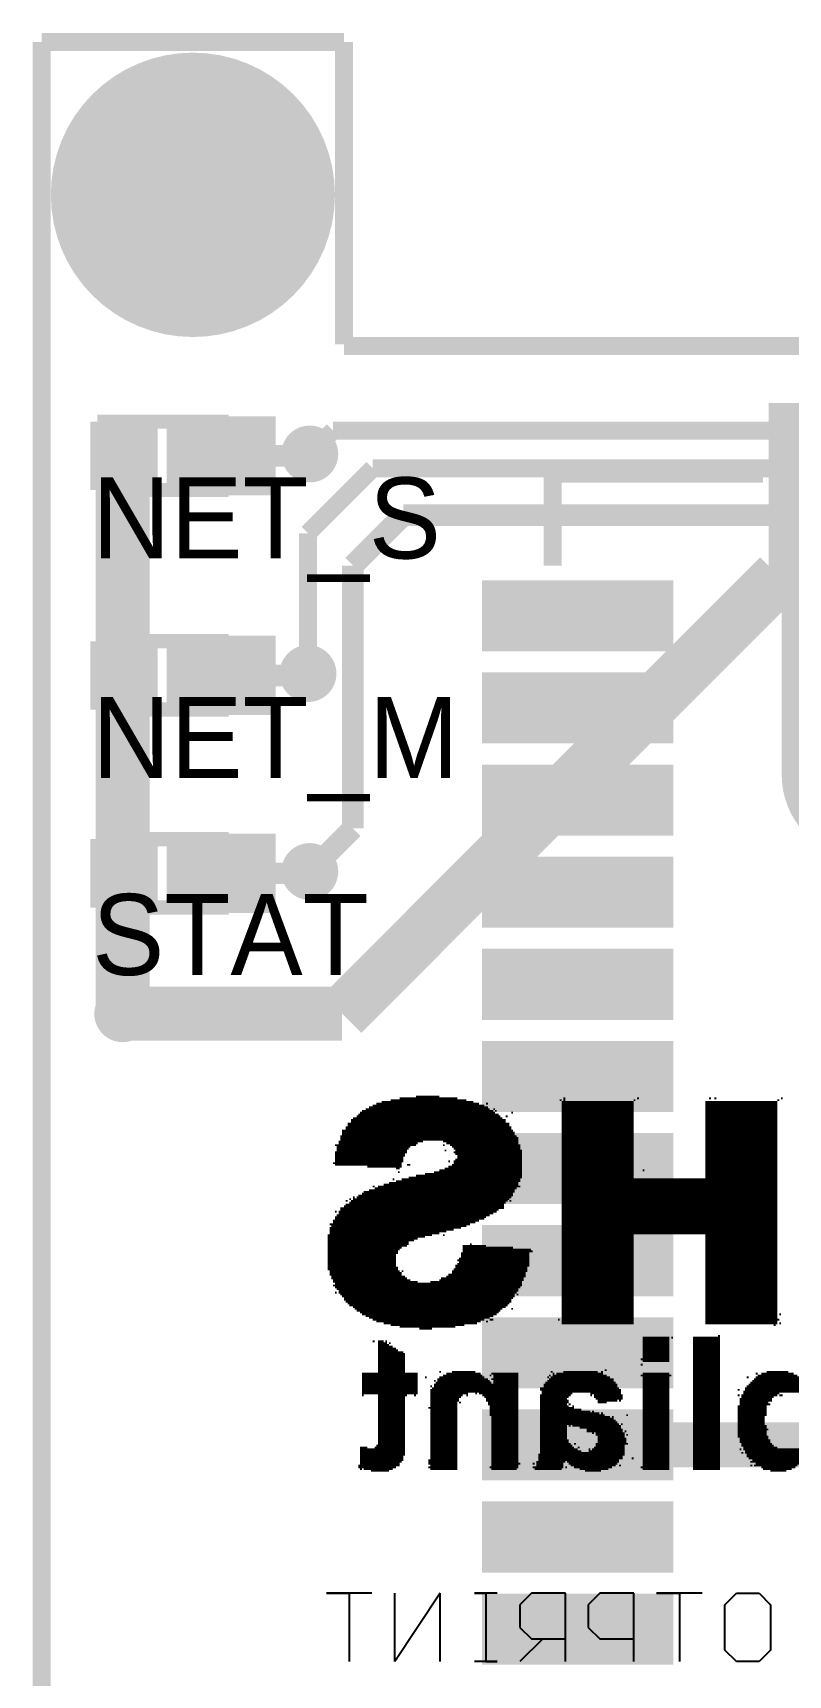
# Model space of a CAD drawing. Header units: millimetres. Extents: x 2.38 to 5.41, y 1.88 to 4.71.
# Drawn here: x 2.382 to 2.802, y 3.801 to 4.713 of the extents above; entities that cross this region are included whole.
import ezdxf

# ---------------------------------------------------------------- set-up
doc = ezdxf.new("R2010")
doc.units = ezdxf.units.MM
doc.header["$MEASUREMENT"] = 0
for name, color, linetype in [('BottomLayer', 5, 'Continuous'), ('BottomOverlay', 54, 'Continuous'), ('BottomSolder', 6, 'Continuous'), ('Mechanical2', 216, 'Continuous'), ('MultiLayer', 9, 'Continuous'), ('PadHoleLayer', 156, 'Continuous'), ('TopLayer', 1, 'Continuous'), ('TopOverlay', 2, 'Continuous'), ('TopPaste', 8, 'Continuous'), ('TopSolder', 216, 'Continuous'), ('ViaHoleLayer', 16, 'Continuous')]:
    doc.layers.add(name, color=color, linetype=linetype)

# ---------------------------------------------------------------- blocks, each defined once
blk = doc.blocks.new('LED_0402_12')
at = {"layer": 'TopLayer'}
for points in [[(-0.03091, -0.01417), (-0.0065, -0.01417), (-0.03091, 0.01417), (-0.0065, 0.01417)], [(0.0065, -0.01417), (0.03091, -0.01417), (0.0065, 0.01417), (0.03091, 0.01417)]]:
    blk.add_solid(points, dxfattribs=at)
at = {"layer": 'TopOverlay', "const_width": 0.00787}
for points in [[(-0.036, 0.019), (0.037, 0.019)], [(-0.036, -0.019), (-0.036, 0.019)], [(0.037, -0.019), (0.037, 0.019)], [(-0.036, -0.019), (0.037, -0.019)]]:
    blk.add_lwpolyline(points, dxfattribs=at)
at = {"layer": 'TopOverlay'}
blk.add_solid([(0.037, -0.022), (0.063, -0.022), (0.037, 0.022), (0.063, 0.022)], dxfattribs=at)
at = {"layer": 'TopPaste'}
for points in [[(-0.03091, -0.01417), (-0.0065, -0.01417), (-0.03091, 0.01417), (-0.0065, 0.01417)], [(0.0065, -0.01417), (0.03091, -0.01417), (0.0065, 0.01417), (0.03091, 0.01417)]]:
    blk.add_solid(points, dxfattribs=at)
at = {"layer": 'TopSolder'}
for points in [[(-0.03491, -0.01817), (-0.0025, -0.01817), (-0.03491, 0.01817), (-0.0025, 0.01817)], [(0.0025, -0.01817), (0.03491, -0.01817), (0.0025, 0.01817), (0.03491, 0.01817)]]:
    blk.add_solid(points, dxfattribs=at)
blk = doc.blocks.new('LED_0402_13')
at = {"layer": 'TopLayer'}
for points in [[(-0.03091, -0.01417), (-0.0065, -0.01417), (-0.03091, 0.01417), (-0.0065, 0.01417)], [(0.0065, -0.01417), (0.03091, -0.01417), (0.0065, 0.01417), (0.03091, 0.01417)]]:
    blk.add_solid(points, dxfattribs=at)
at = {"layer": 'TopOverlay', "const_width": 0.00787}
for points in [[(-0.036, 0.019), (0.037, 0.019)], [(-0.036, -0.019), (-0.036, 0.019)], [(0.037, -0.019), (0.037, 0.019)], [(-0.036, -0.019), (0.037, -0.019)]]:
    blk.add_lwpolyline(points, dxfattribs=at)
at = {"layer": 'TopOverlay'}
blk.add_solid([(0.037, -0.022), (0.063, -0.022), (0.037, 0.022), (0.063, 0.022)], dxfattribs=at)
at = {"layer": 'TopPaste'}
for points in [[(-0.03091, -0.01417), (-0.0065, -0.01417), (-0.03091, 0.01417), (-0.0065, 0.01417)], [(0.0065, -0.01417), (0.03091, -0.01417), (0.0065, 0.01417), (0.03091, 0.01417)]]:
    blk.add_solid(points, dxfattribs=at)
at = {"layer": 'TopSolder'}
for points in [[(-0.03491, -0.01817), (-0.0025, -0.01817), (-0.03491, 0.01817), (-0.0025, 0.01817)], [(0.0025, -0.01817), (0.03491, -0.01817), (0.0025, 0.01817), (0.03491, 0.01817)]]:
    blk.add_solid(points, dxfattribs=at)
blk = doc.blocks.new('UC200T_37')
at = {"layer": 'TopLayer'}
for points in [[(0.57087, 0.05118), (0.66929, 0.05118), (0.57087, 0.08268), (0.66929, 0.08268)], [(0.57087, 0), (0.66929, 0), (0.57087, 0.0315), (0.66929, 0.0315)], [(0.57087, -0.05118), (0.66929, -0.05118), (0.57087, -0.01969), (0.66929, -0.01969)], [(0.57087, -0.10236), (0.66929, -0.10236), (0.57087, -0.07087), (0.66929, -0.07087)], [(0.57087, -0.15354), (0.66929, -0.15354), (0.57087, -0.12205), (0.66929, -0.12205)], [(0.57087, -0.20472), (0.66929, -0.20472), (0.57087, -0.17323), (0.66929, -0.17323)], [(0.57087, -0.25591), (0.66929, -0.25591), (0.57087, -0.22441), (0.66929, -0.22441)], [(0.57087, -0.30709), (0.66929, -0.30709), (0.57087, -0.27559), (0.66929, -0.27559)], [(0.57087, -0.35827), (0.66929, -0.35827), (0.57087, -0.32677), (0.66929, -0.32677)], [(0.57087, -0.40945), (0.66929, -0.40945), (0.57087, -0.37795), (0.66929, -0.37795)], [(0.57087, -0.46063), (0.66929, -0.46063), (0.57087, -0.42913), (0.66929, -0.42913)], [(0.57087, -0.51181), (0.66929, -0.51181), (0.57087, -0.48031), (0.66929, -0.48031)], [(0.50984, -0.61024), (0.50984, -0.51181), (0.47835, -0.61024), (0.47835, -0.51181)]]:
    blk.add_solid(points, dxfattribs=at)
at = {"layer": 'TopOverlay', "const_width": 0.01}
for points in [[(0.634, -0.524), (0.634, -0.575)], [(0.634, -0.575), (0.517, -0.575)]]:
    blk.add_lwpolyline(points, dxfattribs=at)
at = {"layer": 'TopPaste'}
for points in [[(0.57087, 0.05118), (0.66929, 0.05118), (0.57087, 0.08268), (0.66929, 0.08268)], [(0.57087, 0), (0.66929, 0), (0.57087, 0.0315), (0.66929, 0.0315)], [(0.57087, -0.05118), (0.66929, -0.05118), (0.57087, -0.01969), (0.66929, -0.01969)], [(0.57087, -0.10236), (0.66929, -0.10236), (0.57087, -0.07087), (0.66929, -0.07087)], [(0.57087, -0.15354), (0.66929, -0.15354), (0.57087, -0.12205), (0.66929, -0.12205)], [(0.57087, -0.20472), (0.66929, -0.20472), (0.57087, -0.17323), (0.66929, -0.17323)], [(0.57087, -0.25591), (0.66929, -0.25591), (0.57087, -0.22441), (0.66929, -0.22441)], [(0.57087, -0.30709), (0.66929, -0.30709), (0.57087, -0.27559), (0.66929, -0.27559)], [(0.57087, -0.35827), (0.66929, -0.35827), (0.57087, -0.32677), (0.66929, -0.32677)], [(0.57087, -0.40945), (0.66929, -0.40945), (0.57087, -0.37795), (0.66929, -0.37795)], [(0.57087, -0.46063), (0.66929, -0.46063), (0.57087, -0.42913), (0.66929, -0.42913)], [(0.57087, -0.51181), (0.66929, -0.51181), (0.57087, -0.48031), (0.66929, -0.48031)], [(0.50984, -0.61024), (0.50984, -0.51181), (0.47835, -0.61024), (0.47835, -0.51181)]]:
    blk.add_solid(points, dxfattribs=at)
at = {"layer": 'TopSolder'}
for points in [[(0.56687, 0.04718), (0.67329, 0.04718), (0.56687, 0.08668), (0.67329, 0.08668)], [(0.56687, -0.004), (0.67329, -0.004), (0.56687, 0.0355), (0.67329, 0.0355)], [(0.56687, -0.05518), (0.67329, -0.05518), (0.56687, -0.01569), (0.67329, -0.01569)], [(0.56687, -0.10636), (0.67329, -0.10636), (0.56687, -0.06687), (0.67329, -0.06687)], [(0.56687, -0.15754), (0.67329, -0.15754), (0.56687, -0.11805), (0.67329, -0.11805)], [(0.56687, -0.20872), (0.67329, -0.20872), (0.56687, -0.16923), (0.67329, -0.16923)], [(0.56687, -0.25991), (0.67329, -0.25991), (0.56687, -0.22041), (0.67329, -0.22041)], [(0.56687, -0.31109), (0.67329, -0.31109), (0.56687, -0.27159), (0.67329, -0.27159)], [(0.56687, -0.36227), (0.67329, -0.36227), (0.56687, -0.32277), (0.67329, -0.32277)], [(0.56687, -0.41345), (0.67329, -0.41345), (0.56687, -0.37395), (0.67329, -0.37395)], [(0.56687, -0.46463), (0.67329, -0.46463), (0.56687, -0.42513), (0.67329, -0.42513)], [(0.56687, -0.51581), (0.67329, -0.51581), (0.56687, -0.47631), (0.67329, -0.47631)], [(0.51384, -0.61424), (0.51384, -0.50781), (0.47435, -0.61424), (0.47435, -0.50781)]]:
    blk.add_solid(points, dxfattribs=at)
blk = doc.blocks.new('LED_0402_131')
at = {"layer": 'TopLayer'}
for points in [[(-0.03091, -0.01417), (-0.0065, -0.01417), (-0.03091, 0.01417), (-0.0065, 0.01417)], [(0.0065, -0.01417), (0.03091, -0.01417), (0.0065, 0.01417), (0.03091, 0.01417)]]:
    blk.add_solid(points, dxfattribs=at)
at = {"layer": 'TopOverlay', "const_width": 0.00787}
for points in [[(-0.036, 0.019), (0.037, 0.019)], [(-0.036, -0.019), (-0.036, 0.019)], [(0.037, -0.019), (0.037, 0.019)], [(-0.036, -0.019), (0.037, -0.019)]]:
    blk.add_lwpolyline(points, dxfattribs=at)
at = {"layer": 'TopOverlay'}
blk.add_solid([(0.037, -0.022), (0.063, -0.022), (0.037, 0.022), (0.063, 0.022)], dxfattribs=at)
at = {"layer": 'TopPaste'}
for points in [[(-0.03091, -0.01417), (-0.0065, -0.01417), (-0.03091, 0.01417), (-0.0065, 0.01417)], [(0.0065, -0.01417), (0.03091, -0.01417), (0.0065, 0.01417), (0.03091, 0.01417)]]:
    blk.add_solid(points, dxfattribs=at)
at = {"layer": 'TopSolder'}
for points in [[(-0.03491, -0.01817), (-0.0025, -0.01817), (-0.03491, 0.01817), (-0.0025, 0.01817)], [(0.0025, -0.01817), (0.03491, -0.01817), (0.0025, 0.01817), (0.03491, 0.01817)]]:
    blk.add_solid(points, dxfattribs=at)

msp = doc.modelspace()

# ---------------------------------------------------------------- linework, layer by layer
at = {"layer": 'BottomLayer'}
for points, const_width in [([(2.4335, 4.623, 1), (2.5085, 4.623, 1)], 0.075), ([(2.53009, 4.479, 1), (2.54191, 4.479, 1)], 0.01181), ([(2.52909, 4.357, 1), (2.54091, 4.357, 1)], 0.01181), ([(2.53009, 4.247, 1), (2.54191, 4.247, 1)], 0.01181), ([(2.42609, 4.168, 1), (2.43791, 4.168, 1)], 0.01181)]:
    msp.add_lwpolyline(points, format="xyb", close=True, dxfattribs=dict(at, const_width=const_width))
for points, const_width in [([(2.536, 4.479), (2.549, 4.492)], 0.01), ([(2.549, 4.492), (3.621, 4.492)], 0.01), ([(2.535, 4.435), (2.571, 4.471)], 0.01), ([(2.571, 4.471), (3.4182, 4.471)], 0.01), ([(2.56, 4.417), (2.588, 4.445)], 0.012), ([(2.588, 4.445), (3.382, 4.445)], 0.012), ([(2.535, 4.358), (2.535, 4.435)], 0.01), ([(2.554, 4.168), (2.797, 4.411)], 0.03), ([(2.797, 4.411), (3.359, 4.411)], 0.03), ([(2.56, 4.271), (2.56, 4.417)], 0.012), ([(2.536, 4.247), (2.56, 4.271)], 0.012), ([(2.433, 4.168), (2.554, 4.168)], 0.03)]:
    msp.add_lwpolyline(points, dxfattribs=dict(at, const_width=const_width))
at = {"layer": 'BottomOverlay'}
for p, q in [((2.57058, 3.84599), (2.54525, 3.84599)), ((2.54525, 3.84599), (2.55791, 3.84599)), ((2.55791, 3.84599), (2.55791, 3.808)), ((2.60857, 3.84599), (2.58324, 3.808)), ((2.58324, 3.808), (2.58324, 3.84599)), ((2.60857, 3.808), (2.60857, 3.84599)), ((2.64022, 3.84599), (2.62756, 3.84599)), ((2.62756, 3.84599), (2.63389, 3.84599)), ((2.63389, 3.84599), (2.63389, 3.808)), ((2.65922, 3.84599), (2.65288, 3.83966)), ((2.67821, 3.84599), (2.65922, 3.84599)), ((2.67821, 3.808), (2.67821, 3.84599)), ((2.6972, 3.84599), (2.69087, 3.83966)), ((2.7162, 3.84599), (2.6972, 3.84599)), ((2.7162, 3.808), (2.7162, 3.84599)), ((2.75418, 3.84599), (2.72886, 3.84599)), ((2.72886, 3.84599), (2.74152, 3.84599)), ((2.74152, 3.84599), (2.74152, 3.808)), ((2.76685, 3.83966), (2.77318, 3.84599)), ((2.77318, 3.84599), (2.78584, 3.84599)), ((2.78584, 3.84599), (2.79217, 3.83966)), ((2.65288, 3.83966), (2.65288, 3.82699)), ((2.69087, 3.83966), (2.69087, 3.82699)), ((2.76685, 3.81433), (2.76685, 3.83966)), ((2.79217, 3.83966), (2.79217, 3.81433)), ((2.65288, 3.82699), (2.65922, 3.82066)), ((2.69087, 3.82699), (2.6972, 3.82066)), ((2.66555, 3.82066), (2.65288, 3.808)), ((2.65922, 3.82066), (2.67821, 3.82066)), ((2.6972, 3.82066), (2.7162, 3.82066)), ((2.77318, 3.808), (2.76685, 3.81433)), ((2.79217, 3.81433), (2.78584, 3.808)), ((2.64022, 3.808), (2.62756, 3.808)), ((2.63389, 3.808), (2.64022, 3.808)), ((2.78584, 3.808), (2.77318, 3.808))]:
    msp.add_line(p, q, dxfattribs=at)
at = {"layer": 'BottomOverlay', "const_width": 0.001}
for points in [[(2.567, 4.115), (2.636, 4.115)], [(2.569, 4.116), (2.635, 4.116)], [(2.571, 4.117), (2.633, 4.117)], [(2.573, 4.118), (2.63, 4.118)], [(2.576, 4.119), (2.627, 4.119)], [(2.581, 4.12), (2.623, 4.12)], [(2.586, 4.121), (2.618, 4.121)], [(2.595, 4.122), (2.608, 4.122)], [(2.634, 4.118), (2.635, 4.118)], [(2.638, 4.115), (2.639, 4.115)], [(2.675, 4.12), (2.676, 4.12)], [(2.676, 4.119), (2.716, 4.119)], [(2.676, 4.118), (2.716, 4.118)], [(2.676, 4.117), (2.716, 4.117)], [(2.676, 4.116), (2.716, 4.116)], [(2.676, 4.115), (2.716, 4.115)], [(2.677, 4.121), (2.678, 4.121)], [(2.677, 4.12), (2.678, 4.12)], [(2.716, 4.12), (2.717, 4.12)], [(2.718, 4.121), (2.719, 4.121)], [(2.756, 4.119), (2.796, 4.119)], [(2.756, 4.118), (2.796, 4.118)], [(2.756, 4.117), (2.796, 4.117)], [(2.756, 4.116), (2.796, 4.116)], [(2.756, 4.115), (2.796, 4.115)], [(2.758, 4.121), (2.759, 4.121)], [(2.761, 4.121), (2.762, 4.121)], [(2.796, 4.12), (2.797, 4.12)], [(2.798, 4.121), (2.799, 4.121)], [(2.557, 4.107), (2.647, 4.107)], [(2.557, 4.106), (2.647, 4.106)], [(2.559, 4.109), (2.645, 4.109)], [(2.559, 4.108), (2.645, 4.108)], [(2.56, 4.11), (2.643, 4.11)], [(2.562, 4.111), (2.642, 4.111)], [(2.563, 4.112), (2.641, 4.112)], [(2.564, 4.113), (2.639, 4.113)], [(2.565, 4.114), (2.638, 4.114)], [(2.639, 4.114), (2.64, 4.114)], [(2.645, 4.111), (2.646, 4.111)], [(2.648, 4.113), (2.649, 4.113)], [(2.676, 4.114), (2.716, 4.114)], [(2.676, 4.113), (2.716, 4.113)], [(2.676, 4.112), (2.716, 4.112)], [(2.676, 4.111), (2.716, 4.111)], [(2.676, 4.11), (2.716, 4.11)], [(2.676, 4.109), (2.716, 4.109)], [(2.676, 4.108), (2.716, 4.108)], [(2.676, 4.107), (2.716, 4.107)], [(2.676, 4.106), (2.716, 4.106)], [(2.756, 4.114), (2.796, 4.114)], [(2.756, 4.113), (2.796, 4.113)], [(2.756, 4.112), (2.796, 4.112)], [(2.756, 4.111), (2.796, 4.111)], [(2.756, 4.11), (2.796, 4.11)], [(2.756, 4.109), (2.796, 4.109)], [(2.756, 4.108), (2.796, 4.108)], [(2.756, 4.107), (2.796, 4.107)], [(2.756, 4.106), (2.796, 4.106)], [(2.552, 4.097), (2.599, 4.097)], [(2.553, 4.1), (2.651, 4.1)], [(2.553, 4.099), (2.652, 4.099)], [(2.553, 4.098), (2.652, 4.098)], [(2.554, 4.103), (2.649, 4.103)], [(2.554, 4.102), (2.65, 4.102)], [(2.554, 4.101), (2.65, 4.101)], [(2.556, 4.105), (2.648, 4.105)], [(2.556, 4.104), (2.648, 4.104)], [(2.61, 4.097), (2.652, 4.097)], [(2.676, 4.105), (2.716, 4.105)], [(2.676, 4.104), (2.716, 4.104)], [(2.676, 4.103), (2.716, 4.103)], [(2.676, 4.102), (2.716, 4.102)], [(2.676, 4.101), (2.716, 4.101)], [(2.676, 4.1), (2.716, 4.1)], [(2.676, 4.099), (2.716, 4.099)], [(2.676, 4.098), (2.716, 4.098)], [(2.676, 4.097), (2.716, 4.097)], [(2.756, 4.105), (2.796, 4.105)], [(2.756, 4.104), (2.796, 4.104)], [(2.756, 4.103), (2.796, 4.103)], [(2.756, 4.102), (2.796, 4.102)], [(2.756, 4.101), (2.796, 4.101)], [(2.756, 4.1), (2.796, 4.1)], [(2.756, 4.099), (2.796, 4.099)], [(2.756, 4.098), (2.796, 4.098)], [(2.756, 4.097), (2.796, 4.097)], [(2.55, 4.095), (2.595, 4.095)], [(2.55, 4.091), (2.59, 4.091)], [(2.55, 4.09), (2.589, 4.09)], [(2.55, 4.089), (2.589, 4.089)], [(2.55, 4.088), (2.588, 4.088)], [(2.551, 4.094), (2.592, 4.094)], [(2.551, 4.093), (2.591, 4.093)], [(2.551, 4.092), (2.59, 4.092)], [(2.552, 4.096), (2.596, 4.096)], [(2.61, 4.095), (2.611, 4.095)], [(2.611, 4.092), (2.612, 4.092)], [(2.612, 4.096), (2.652, 4.096)], [(2.614, 4.095), (2.653, 4.095)], [(2.615, 4.094), (2.653, 4.094)], [(2.616, 4.093), (2.653, 4.093)], [(2.616, 4.091), (2.654, 4.091)], [(2.617, 4.092), (2.654, 4.092)], [(2.617, 4.09), (2.654, 4.09)], [(2.618, 4.089), (2.654, 4.089)], [(2.618, 4.088), (2.654, 4.088)], [(2.676, 4.096), (2.716, 4.096)], [(2.676, 4.095), (2.716, 4.095)], [(2.676, 4.094), (2.716, 4.094)], [(2.676, 4.093), (2.716, 4.093)], [(2.676, 4.092), (2.716, 4.092)], [(2.676, 4.091), (2.716, 4.091)], [(2.676, 4.09), (2.716, 4.09)], [(2.676, 4.089), (2.716, 4.089)], [(2.676, 4.088), (2.716, 4.088)], [(2.756, 4.096), (2.796, 4.096)], [(2.756, 4.095), (2.796, 4.095)], [(2.756, 4.094), (2.796, 4.094)], [(2.756, 4.093), (2.796, 4.093)], [(2.756, 4.092), (2.796, 4.092)], [(2.756, 4.091), (2.796, 4.091)], [(2.756, 4.09), (2.796, 4.09)], [(2.756, 4.089), (2.796, 4.089)], [(2.756, 4.088), (2.796, 4.088)], [(2.549, 4.085), (2.587, 4.085)], [(2.55, 4.087), (2.588, 4.087)], [(2.55, 4.086), (2.588, 4.086)], [(2.55, 4.084), (2.587, 4.084)], [(2.568, 4.083), (2.587, 4.083)], [(2.584, 4.082), (2.586, 4.082)], [(2.585, 4.08), (2.586, 4.08)], [(2.59, 4.084), (2.592, 4.084)], [(2.6, 4.079), (2.654, 4.079)], [(2.605, 4.08), (2.654, 4.08)], [(2.608, 4.081), (2.654, 4.081)], [(2.611, 4.082), (2.654, 4.082)], [(2.613, 4.086), (2.614, 4.086)], [(2.613, 4.083), (2.654, 4.083)], [(2.615, 4.084), (2.654, 4.084)], [(2.616, 4.086), (2.654, 4.086)], [(2.616, 4.085), (2.654, 4.085)], [(2.617, 4.087), (2.654, 4.087)], [(2.676, 4.087), (2.716, 4.087)], [(2.676, 4.086), (2.716, 4.086)], [(2.676, 4.085), (2.716, 4.085)], [(2.676, 4.084), (2.716, 4.084)], [(2.676, 4.083), (2.716, 4.083)], [(2.676, 4.082), (2.716, 4.082)], [(2.676, 4.081), (2.716, 4.081)], [(2.676, 4.08), (2.716, 4.08)], [(2.676, 4.079), (2.716, 4.079)], [(2.721, 4.081), (2.722, 4.081)], [(2.756, 4.087), (2.796, 4.087)], [(2.756, 4.086), (2.796, 4.086)], [(2.756, 4.085), (2.796, 4.085)], [(2.756, 4.084), (2.796, 4.084)], [(2.756, 4.083), (2.796, 4.083)], [(2.756, 4.082), (2.796, 4.082)], [(2.756, 4.081), (2.796, 4.081)], [(2.756, 4.08), (2.796, 4.08)], [(2.756, 4.079), (2.796, 4.079)], [(2.569, 4.07), (2.65, 4.07)], [(2.571, 4.072), (2.572, 4.072)], [(2.572, 4.071), (2.651, 4.071)], [(2.574, 4.072), (2.653, 4.072)], [(2.577, 4.073), (2.652, 4.073)], [(2.58, 4.074), (2.652, 4.074)], [(2.582, 4.076), (2.583, 4.076)], [(2.584, 4.075), (2.653, 4.075)], [(2.587, 4.076), (2.653, 4.076)], [(2.591, 4.077), (2.654, 4.077)], [(2.595, 4.078), (2.654, 4.078)], [(2.676, 4.078), (2.716, 4.078)], [(2.676, 4.077), (2.716, 4.077)], [(2.676, 4.076), (2.796, 4.076)], [(2.676, 4.075), (2.796, 4.075)], [(2.676, 4.074), (2.796, 4.074)], [(2.676, 4.073), (2.796, 4.073)], [(2.676, 4.072), (2.796, 4.072)], [(2.676, 4.071), (2.796, 4.071)], [(2.676, 4.07), (2.796, 4.07)], [(2.756, 4.078), (2.796, 4.078)], [(2.756, 4.077), (2.796, 4.077)], [(2.555, 4.061), (2.644, 4.061)], [(2.556, 4.064), (2.557, 4.064)], [(2.556, 4.062), (2.644, 4.062)], [(2.558, 4.065), (2.559, 4.065)], [(2.558, 4.063), (2.645, 4.063)], [(2.559, 4.064), (2.646, 4.064)], [(2.56, 4.066), (2.561, 4.066)], [(2.56, 4.065), (2.647, 4.065)], [(2.562, 4.066), (2.648, 4.066)], [(2.563, 4.067), (2.649, 4.067)], [(2.565, 4.068), (2.649, 4.068)], [(2.566, 4.069), (2.65, 4.069)], [(2.647, 4.064), (2.648, 4.064)], [(2.676, 4.069), (2.796, 4.069)], [(2.676, 4.068), (2.796, 4.068)], [(2.676, 4.067), (2.796, 4.067)], [(2.676, 4.066), (2.796, 4.066)], [(2.676, 4.065), (2.796, 4.065)], [(2.676, 4.064), (2.796, 4.064)], [(2.676, 4.063), (2.796, 4.063)], [(2.676, 4.062), (2.796, 4.062)], [(2.676, 4.061), (2.796, 4.061)], [(2.547, 4.051), (2.625, 4.051)], [(2.549, 4.053), (2.63, 4.053)], [(2.549, 4.052), (2.628, 4.052)], [(2.55, 4.058), (2.551, 4.058)], [(2.55, 4.055), (2.634, 4.055)], [(2.55, 4.054), (2.633, 4.054)], [(2.551, 4.056), (2.636, 4.056)], [(2.552, 4.058), (2.64, 4.058)], [(2.552, 4.057), (2.638, 4.057)], [(2.553, 4.06), (2.644, 4.06)], [(2.553, 4.059), (2.641, 4.059)], [(2.676, 4.06), (2.796, 4.06)], [(2.676, 4.059), (2.796, 4.059)], [(2.676, 4.058), (2.796, 4.058)], [(2.676, 4.057), (2.796, 4.057)], [(2.676, 4.056), (2.796, 4.056)], [(2.676, 4.055), (2.796, 4.055)], [(2.676, 4.054), (2.796, 4.054)], [(2.676, 4.053), (2.796, 4.053)], [(2.676, 4.052), (2.796, 4.052)], [(2.676, 4.051), (2.796, 4.051)], [(2.546, 4.045), (2.604, 4.045)], [(2.546, 4.044), (2.6, 4.044)], [(2.546, 4.043), (2.596, 4.043)], [(2.546, 4.042), (2.594, 4.042)], [(2.547, 4.049), (2.62, 4.049)], [(2.547, 4.048), (2.616, 4.048)], [(2.547, 4.047), (2.612, 4.047)], [(2.547, 4.046), (2.608, 4.046)], [(2.548, 4.05), (2.623, 4.05)], [(2.61, 4.045), (2.611, 4.045)], [(2.676, 4.05), (2.796, 4.05)], [(2.676, 4.049), (2.796, 4.049)], [(2.676, 4.048), (2.796, 4.048)], [(2.676, 4.047), (2.796, 4.047)], [(2.676, 4.046), (2.796, 4.046)], [(2.676, 4.045), (2.716, 4.045)], [(2.676, 4.044), (2.716, 4.044)], [(2.676, 4.043), (2.716, 4.043)], [(2.676, 4.042), (2.716, 4.042)], [(2.756, 4.045), (2.796, 4.045)], [(2.756, 4.044), (2.796, 4.044)], [(2.756, 4.043), (2.796, 4.043)], [(2.756, 4.042), (2.796, 4.042)], [(2.546, 4.041), (2.591, 4.041)], [(2.546, 4.04), (2.591, 4.04)], [(2.546, 4.039), (2.59, 4.039)], [(2.546, 4.038), (2.587, 4.038)], [(2.546, 4.037), (2.586, 4.037)], [(2.546, 4.036), (2.585, 4.036)], [(2.546, 4.035), (2.585, 4.035)], [(2.546, 4.034), (2.584, 4.034)], [(2.546, 4.033), (2.584, 4.033)], [(2.62, 4.035), (2.658, 4.035)], [(2.62, 4.034), (2.658, 4.034)], [(2.62, 4.033), (2.658, 4.033)], [(2.621, 4.039), (2.634, 4.039)], [(2.621, 4.038), (2.649, 4.038)], [(2.621, 4.037), (2.659, 4.037)], [(2.621, 4.036), (2.66, 4.036)], [(2.625, 4.04), (2.626, 4.04)], [(2.676, 4.041), (2.716, 4.041)], [(2.676, 4.04), (2.716, 4.04)], [(2.676, 4.039), (2.716, 4.039)], [(2.676, 4.038), (2.716, 4.038)], [(2.676, 4.037), (2.716, 4.037)], [(2.676, 4.036), (2.716, 4.036)], [(2.676, 4.035), (2.716, 4.035)], [(2.676, 4.034), (2.716, 4.034)], [(2.676, 4.033), (2.716, 4.033)], [(2.756, 4.041), (2.796, 4.041)], [(2.756, 4.04), (2.796, 4.04)], [(2.756, 4.039), (2.796, 4.039)], [(2.756, 4.038), (2.796, 4.038)], [(2.756, 4.037), (2.796, 4.037)], [(2.756, 4.036), (2.796, 4.036)], [(2.756, 4.035), (2.796, 4.035)], [(2.756, 4.034), (2.796, 4.034)], [(2.756, 4.033), (2.796, 4.033)], [(2.546, 4.032), (2.584, 4.032)], [(2.546, 4.031), (2.584, 4.031)], [(2.546, 4.03), (2.584, 4.03)], [(2.546, 4.029), (2.584, 4.029)], [(2.546, 4.028), (2.584, 4.028)], [(2.546, 4.027), (2.585, 4.027)], [(2.546, 4.026), (2.585, 4.026)], [(2.547, 4.025), (2.586, 4.025)], [(2.547, 4.024), (2.587, 4.024)], [(2.587, 4.025), (2.588, 4.025)], [(2.615, 4.025), (2.657, 4.025)], [(2.615, 4.024), (2.656, 4.024)], [(2.616, 4.026), (2.657, 4.026)], [(2.617, 4.028), (2.658, 4.028)], [(2.617, 4.027), (2.657, 4.027)], [(2.618, 4.031), (2.658, 4.031)], [(2.618, 4.029), (2.658, 4.029)], [(2.619, 4.032), (2.658, 4.032)], [(2.619, 4.03), (2.658, 4.03)], [(2.676, 4.032), (2.716, 4.032)], [(2.676, 4.031), (2.716, 4.031)], [(2.676, 4.03), (2.716, 4.03)], [(2.676, 4.029), (2.716, 4.029)], [(2.676, 4.028), (2.716, 4.028)], [(2.676, 4.027), (2.716, 4.027)], [(2.676, 4.026), (2.716, 4.026)], [(2.676, 4.025), (2.716, 4.025)], [(2.676, 4.024), (2.716, 4.024)], [(2.756, 4.032), (2.796, 4.032)], [(2.756, 4.031), (2.796, 4.031)], [(2.756, 4.03), (2.796, 4.03)], [(2.756, 4.029), (2.796, 4.029)], [(2.756, 4.028), (2.796, 4.028)], [(2.756, 4.027), (2.796, 4.027)], [(2.756, 4.026), (2.796, 4.026)], [(2.756, 4.025), (2.796, 4.025)], [(2.756, 4.024), (2.796, 4.024)], [(2.547, 4.023), (2.587, 4.023)], [(2.548, 4.022), (2.589, 4.022)], [(2.548, 4.021), (2.59, 4.021)], [(2.549, 4.02), (2.592, 4.02)], [(2.549, 4.019), (2.596, 4.019)], [(2.549, 4.017), (2.654, 4.017)], [(2.55, 4.018), (2.654, 4.018)], [(2.55, 4.016), (2.653, 4.016)], [(2.551, 4.015), (2.652, 4.015)], [(2.603, 4.019), (2.654, 4.019)], [(2.608, 4.02), (2.655, 4.02)], [(2.609, 4.021), (2.655, 4.021)], [(2.612, 4.022), (2.656, 4.022)], [(2.613, 4.023), (2.656, 4.023)], [(2.676, 4.023), (2.716, 4.023)], [(2.676, 4.022), (2.716, 4.022)], [(2.676, 4.021), (2.716, 4.021)], [(2.676, 4.02), (2.716, 4.02)], [(2.676, 4.019), (2.716, 4.019)], [(2.676, 4.018), (2.716, 4.018)], [(2.676, 4.017), (2.716, 4.017)], [(2.676, 4.016), (2.716, 4.016)], [(2.676, 4.015), (2.716, 4.015)], [(2.756, 4.023), (2.796, 4.023)], [(2.756, 4.022), (2.796, 4.022)], [(2.756, 4.021), (2.796, 4.021)], [(2.756, 4.02), (2.796, 4.02)], [(2.756, 4.019), (2.796, 4.019)], [(2.756, 4.018), (2.796, 4.018)], [(2.756, 4.017), (2.796, 4.017)], [(2.756, 4.016), (2.796, 4.016)], [(2.756, 4.015), (2.796, 4.015)], [(2.55, 4.013), (2.551, 4.013)], [(2.552, 4.014), (2.652, 4.014)], [(2.552, 4.013), (2.651, 4.013)], [(2.553, 4.012), (2.65, 4.012)], [(2.554, 4.011), (2.65, 4.011)], [(2.555, 4.01), (2.649, 4.01)], [(2.555, 4.009), (2.648, 4.009)], [(2.556, 4.008), (2.648, 4.008)], [(2.557, 4.007), (2.647, 4.007)], [(2.558, 4.006), (2.646, 4.006)], [(2.651, 4.012), (2.652, 4.012)], [(2.676, 4.014), (2.716, 4.014)], [(2.676, 4.013), (2.716, 4.013)], [(2.676, 4.012), (2.716, 4.012)], [(2.676, 4.011), (2.716, 4.011)], [(2.676, 4.01), (2.716, 4.01)], [(2.676, 4.009), (2.716, 4.009)], [(2.676, 4.008), (2.716, 4.008)], [(2.676, 4.007), (2.716, 4.007)], [(2.676, 4.006), (2.716, 4.006)], [(2.756, 4.014), (2.796, 4.014)], [(2.756, 4.013), (2.796, 4.013)], [(2.756, 4.012), (2.796, 4.012)], [(2.756, 4.011), (2.796, 4.011)], [(2.756, 4.01), (2.796, 4.01)], [(2.756, 4.009), (2.796, 4.009)], [(2.756, 4.008), (2.796, 4.008)], [(2.756, 4.007), (2.796, 4.007)], [(2.756, 4.006), (2.796, 4.006)], [(2.56, 4.005), (2.645, 4.005)], [(2.561, 4.004), (2.643, 4.004)], [(2.562, 4.003), (2.642, 4.003)], [(2.564, 4.002), (2.641, 4.002)], [(2.565, 4.001), (2.64, 4.001)], [(2.567, 4), (2.638, 4)], [(2.569, 3.999), (2.636, 3.999)], [(2.571, 3.998), (2.633, 3.998)], [(2.573, 3.997), (2.631, 3.997)], [(2.634, 3.997), (2.635, 3.997)], [(2.636, 3.998), (2.638, 3.998)], [(2.648, 4.004), (2.649, 4.004)], [(2.674, 3.998), (2.675, 3.998)], [(2.676, 4.005), (2.716, 4.005)], [(2.676, 4.004), (2.716, 4.004)], [(2.676, 4.003), (2.716, 4.003)], [(2.676, 4.002), (2.716, 4.002)], [(2.676, 4.001), (2.716, 4.001)], [(2.676, 4), (2.716, 4)], [(2.676, 3.999), (2.716, 3.999)], [(2.676, 3.998), (2.716, 3.998)], [(2.676, 3.997), (2.716, 3.997)], [(2.756, 4.005), (2.796, 4.005)], [(2.756, 4.004), (2.796, 4.004)], [(2.756, 4.003), (2.796, 4.003)], [(2.756, 4.002), (2.796, 4.002)], [(2.756, 4.001), (2.796, 4.001)], [(2.756, 4), (2.796, 4)], [(2.756, 3.999), (2.796, 3.999)], [(2.756, 3.998), (2.797, 3.998)], [(2.756, 3.997), (2.796, 3.997)], [(2.797, 4.001), (2.798, 4.001)], [(2.577, 3.996), (2.629, 3.996)], [(2.581, 3.995), (2.622, 3.995)], [(2.586, 3.994), (2.617, 3.994)], [(2.597, 3.993), (2.604, 3.993)], [(2.676, 3.996), (2.716, 3.996)], [(2.721, 3.988), (2.736, 3.988)], [(2.737, 3.988), (2.738, 3.988)], [(2.749, 3.988), (2.764, 3.988)], [(2.756, 3.996), (2.796, 3.996)], [(2.763, 3.989), (2.764, 3.989)], [(2.794, 3.995), (2.795, 3.995)], [(2.797, 3.996), (2.798, 3.996)], [(2.571, 3.986), (2.572, 3.986)], [(2.574, 3.986), (2.577, 3.986)], [(2.574, 3.985), (2.579, 3.985)], [(2.574, 3.984), (2.58, 3.984)], [(2.574, 3.983), (2.582, 3.983)], [(2.574, 3.982), (2.584, 3.982)], [(2.574, 3.981), (2.585, 3.981)], [(2.574, 3.98), (2.588, 3.98)], [(2.574, 3.979), (2.589, 3.979)], [(2.574, 3.978), (2.589, 3.978)], [(2.578, 3.986), (2.579, 3.986)], [(2.58, 3.985), (2.581, 3.985)], [(2.721, 3.987), (2.736, 3.987)], [(2.721, 3.986), (2.736, 3.986)], [(2.721, 3.985), (2.736, 3.985)], [(2.721, 3.984), (2.736, 3.984)], [(2.721, 3.983), (2.736, 3.983)], [(2.721, 3.982), (2.736, 3.982)], [(2.721, 3.981), (2.736, 3.981)], [(2.721, 3.98), (2.736, 3.98)], [(2.721, 3.979), (2.736, 3.979)], [(2.721, 3.978), (2.736, 3.978)], [(2.749, 3.987), (2.764, 3.987)], [(2.749, 3.986), (2.764, 3.986)], [(2.749, 3.985), (2.764, 3.985)], [(2.749, 3.984), (2.764, 3.984)], [(2.749, 3.983), (2.764, 3.983)], [(2.749, 3.982), (2.764, 3.982)], [(2.749, 3.981), (2.764, 3.981)], [(2.749, 3.98), (2.764, 3.98)], [(2.749, 3.979), (2.764, 3.979)], [(2.749, 3.978), (2.764, 3.978)], [(2.574, 3.977), (2.589, 3.977)], [(2.574, 3.976), (2.589, 3.976)], [(2.574, 3.975), (2.589, 3.975)], [(2.574, 3.974), (2.589, 3.974)], [(2.574, 3.973), (2.589, 3.973)], [(2.574, 3.972), (2.589, 3.972)], [(2.574, 3.971), (2.589, 3.971)], [(2.574, 3.97), (2.589, 3.97)], [(2.574, 3.969), (2.589, 3.969)], [(2.608, 3.969), (2.609, 3.969)], [(2.615, 3.969), (2.628, 3.969)], [(2.67, 3.969), (2.671, 3.969)], [(2.677, 3.969), (2.696, 3.969)], [(2.698, 3.969), (2.699, 3.969)], [(2.7, 3.97), (2.701, 3.97)], [(2.72, 3.976), (2.736, 3.976)], [(2.72, 3.973), (2.721, 3.973)], [(2.721, 3.977), (2.736, 3.977)], [(2.721, 3.975), (2.736, 3.975)], [(2.749, 3.977), (2.764, 3.977)], [(2.749, 3.976), (2.764, 3.976)], [(2.749, 3.975), (2.764, 3.975)], [(2.749, 3.974), (2.764, 3.974)], [(2.749, 3.973), (2.764, 3.973)], [(2.749, 3.972), (2.764, 3.972)], [(2.749, 3.971), (2.764, 3.971)], [(2.749, 3.97), (2.764, 3.97)], [(2.749, 3.969), (2.764, 3.969)], [(2.79, 3.969), (2.802, 3.969)], [(2.565, 3.968), (2.596, 3.968)], [(2.565, 3.967), (2.596, 3.967)], [(2.565, 3.966), (2.596, 3.966)], [(2.565, 3.965), (2.596, 3.965)], [(2.565, 3.964), (2.596, 3.964)], [(2.565, 3.963), (2.596, 3.963)], [(2.565, 3.962), (2.596, 3.962)], [(2.565, 3.961), (2.596, 3.961)], [(2.565, 3.96), (2.596, 3.96)], [(2.6, 3.966), (2.601, 3.966)], [(2.603, 3.961), (2.604, 3.961)], [(2.604, 3.96), (2.652, 3.96)], [(2.605, 3.964), (2.606, 3.964)], [(2.605, 3.962), (2.652, 3.962)], [(2.605, 3.961), (2.652, 3.961)], [(2.606, 3.963), (2.637, 3.963)], [(2.607, 3.965), (2.635, 3.965)], [(2.607, 3.964), (2.636, 3.964)], [(2.608, 3.966), (2.633, 3.966)], [(2.61, 3.967), (2.632, 3.967)], [(2.612, 3.968), (2.631, 3.968)], [(2.636, 3.967), (2.637, 3.967)], [(2.637, 3.968), (2.652, 3.968)], [(2.637, 3.965), (2.652, 3.965)], [(2.638, 3.967), (2.652, 3.967)], [(2.638, 3.966), (2.652, 3.966)], [(2.638, 3.964), (2.652, 3.964)], [(2.638, 3.963), (2.652, 3.963)], [(2.664, 3.96), (2.708, 3.96)], [(2.666, 3.962), (2.707, 3.962)], [(2.666, 3.961), (2.707, 3.961)], [(2.667, 3.963), (2.706, 3.963)], [(2.668, 3.966), (2.669, 3.966)], [(2.668, 3.964), (2.705, 3.964)], [(2.669, 3.967), (2.67, 3.967)], [(2.669, 3.965), (2.705, 3.965)], [(2.67, 3.966), (2.703, 3.966)], [(2.671, 3.968), (2.672, 3.968)], [(2.671, 3.967), (2.701, 3.967)], [(2.673, 3.968), (2.699, 3.968)], [(2.72, 3.967), (2.737, 3.967)], [(2.721, 3.968), (2.736, 3.968)], [(2.721, 3.966), (2.736, 3.966)], [(2.721, 3.965), (2.736, 3.965)], [(2.721, 3.964), (2.736, 3.964)], [(2.721, 3.963), (2.736, 3.963)], [(2.721, 3.962), (2.736, 3.962)], [(2.721, 3.961), (2.736, 3.961)], [(2.721, 3.96), (2.736, 3.96)], [(2.749, 3.968), (2.764, 3.968)], [(2.749, 3.967), (2.764, 3.967)], [(2.749, 3.966), (2.764, 3.966)], [(2.749, 3.965), (2.764, 3.965)], [(2.749, 3.964), (2.764, 3.964)], [(2.749, 3.963), (2.764, 3.963)], [(2.749, 3.962), (2.764, 3.962)], [(2.749, 3.961), (2.764, 3.961)], [(2.749, 3.96), (2.764, 3.96)], [(2.778, 3.96), (2.826, 3.96)], [(2.779, 3.966), (2.78, 3.966)], [(2.779, 3.961), (2.826, 3.961)], [(2.78, 3.962), (2.826, 3.962)], [(2.781, 3.963), (2.826, 3.963)], [(2.782, 3.964), (2.811, 3.964)], [(2.783, 3.965), (2.809, 3.965)], [(2.784, 3.968), (2.785, 3.968)], [(2.784, 3.966), (2.808, 3.966)], [(2.785, 3.967), (2.807, 3.967)], [(2.787, 3.968), (2.805, 3.968)], [(2.565, 3.959), (2.596, 3.959)], [(2.565, 3.958), (2.596, 3.958)], [(2.565, 3.957), (2.596, 3.957)], [(2.565, 3.956), (2.566, 3.956)], [(2.574, 3.956), (2.59, 3.956)], [(2.574, 3.955), (2.589, 3.955)], [(2.574, 3.954), (2.589, 3.954)], [(2.574, 3.953), (2.589, 3.953)], [(2.574, 3.952), (2.589, 3.952)], [(2.574, 3.951), (2.589, 3.951)], [(2.594, 3.956), (2.595, 3.956)], [(2.603, 3.959), (2.652, 3.959)], [(2.603, 3.958), (2.652, 3.958)], [(2.603, 3.957), (2.624, 3.957)], [(2.603, 3.956), (2.621, 3.956)], [(2.603, 3.955), (2.62, 3.955)], [(2.603, 3.954), (2.619, 3.954)], [(2.603, 3.953), (2.619, 3.953)], [(2.603, 3.952), (2.618, 3.952)], [(2.603, 3.951), (2.618, 3.951)], [(2.619, 3.952), (2.62, 3.952)], [(2.623, 3.956), (2.624, 3.956)], [(2.628, 3.957), (2.629, 3.957)], [(2.63, 3.957), (2.652, 3.957)], [(2.632, 3.956), (2.652, 3.956)], [(2.633, 3.955), (2.652, 3.955)], [(2.634, 3.954), (2.652, 3.954)], [(2.634, 3.953), (2.652, 3.953)], [(2.635, 3.952), (2.652, 3.952)], [(2.635, 3.951), (2.652, 3.951)], [(2.664, 3.959), (2.709, 3.959)], [(2.664, 3.956), (2.681, 3.956)], [(2.664, 3.955), (2.68, 3.955)], [(2.664, 3.954), (2.679, 3.954)], [(2.664, 3.953), (2.68, 3.953)], [(2.664, 3.952), (2.68, 3.952)], [(2.664, 3.951), (2.679, 3.951)], [(2.665, 3.958), (2.709, 3.958)], [(2.665, 3.957), (2.682, 3.957)], [(2.68, 3.951), (2.681, 3.951)], [(2.692, 3.957), (2.709, 3.957)], [(2.692, 3.956), (2.693, 3.956)], [(2.694, 3.956), (2.71, 3.956)], [(2.694, 3.955), (2.71, 3.955)], [(2.695, 3.954), (2.71, 3.954)], [(2.696, 3.953), (2.707, 3.953)], [(2.696, 3.952), (2.701, 3.952)], [(2.708, 3.953), (2.709, 3.953)], [(2.721, 3.959), (2.736, 3.959)], [(2.721, 3.958), (2.736, 3.958)], [(2.721, 3.957), (2.736, 3.957)], [(2.721, 3.956), (2.736, 3.956)], [(2.721, 3.955), (2.736, 3.955)], [(2.721, 3.954), (2.736, 3.954)], [(2.721, 3.953), (2.736, 3.953)], [(2.721, 3.952), (2.736, 3.952)], [(2.721, 3.951), (2.736, 3.951)], [(2.749, 3.959), (2.764, 3.959)], [(2.749, 3.958), (2.764, 3.958)], [(2.749, 3.957), (2.764, 3.957)], [(2.749, 3.956), (2.764, 3.956)], [(2.749, 3.955), (2.764, 3.955)], [(2.749, 3.954), (2.764, 3.954)], [(2.749, 3.953), (2.764, 3.953)], [(2.749, 3.952), (2.764, 3.952)], [(2.749, 3.951), (2.764, 3.951)], [(2.774, 3.959), (2.775, 3.959)], [(2.774, 3.956), (2.775, 3.956)], [(2.775, 3.954), (2.793, 3.954)], [(2.775, 3.953), (2.793, 3.953)], [(2.775, 3.952), (2.791, 3.952)], [(2.775, 3.951), (2.792, 3.951)], [(2.776, 3.956), (2.796, 3.956)], [(2.776, 3.955), (2.794, 3.955)], [(2.777, 3.958), (2.826, 3.958)], [(2.777, 3.957), (2.797, 3.957)], [(2.778, 3.959), (2.826, 3.959)], [(2.797, 3.956), (2.799, 3.956)], [(2.574, 3.95), (2.589, 3.95)], [(2.574, 3.949), (2.589, 3.949)], [(2.574, 3.948), (2.589, 3.948)], [(2.574, 3.947), (2.589, 3.947)], [(2.574, 3.946), (2.589, 3.946)], [(2.574, 3.945), (2.589, 3.945)], [(2.574, 3.944), (2.589, 3.944)], [(2.574, 3.943), (2.589, 3.943)], [(2.574, 3.942), (2.589, 3.942)], [(2.602, 3.949), (2.618, 3.949)], [(2.603, 3.95), (2.618, 3.95)], [(2.603, 3.948), (2.618, 3.948)], [(2.603, 3.947), (2.618, 3.947)], [(2.603, 3.946), (2.618, 3.946)], [(2.603, 3.945), (2.618, 3.945)], [(2.603, 3.944), (2.618, 3.944)], [(2.603, 3.943), (2.618, 3.943)], [(2.603, 3.942), (2.618, 3.942)], [(2.636, 3.95), (2.652, 3.95)], [(2.636, 3.949), (2.652, 3.949)], [(2.636, 3.948), (2.652, 3.948)], [(2.636, 3.947), (2.652, 3.947)], [(2.636, 3.946), (2.652, 3.946)], [(2.636, 3.945), (2.652, 3.945)], [(2.637, 3.944), (2.652, 3.944)], [(2.637, 3.943), (2.652, 3.943)], [(2.637, 3.942), (2.652, 3.942)], [(2.664, 3.95), (2.68, 3.95)], [(2.664, 3.949), (2.683, 3.949)], [(2.664, 3.948), (2.687, 3.948)], [(2.664, 3.947), (2.692, 3.947)], [(2.664, 3.946), (2.697, 3.946)], [(2.664, 3.945), (2.7, 3.945)], [(2.664, 3.944), (2.703, 3.944)], [(2.664, 3.943), (2.705, 3.943)], [(2.664, 3.942), (2.706, 3.942)], [(2.682, 3.95), (2.683, 3.95)], [(2.693, 3.947), (2.694, 3.947)], [(2.698, 3.946), (2.699, 3.946)], [(2.704, 3.944), (2.705, 3.944)], [(2.712, 3.945), (2.713, 3.945)], [(2.721, 3.95), (2.736, 3.95)], [(2.721, 3.949), (2.736, 3.949)], [(2.721, 3.948), (2.736, 3.948)], [(2.721, 3.947), (2.736, 3.947)], [(2.721, 3.946), (2.736, 3.946)], [(2.721, 3.945), (2.736, 3.945)], [(2.721, 3.944), (2.736, 3.944)], [(2.721, 3.943), (2.736, 3.943)], [(2.721, 3.942), (2.736, 3.942)], [(2.749, 3.95), (2.764, 3.95)], [(2.749, 3.949), (2.764, 3.949)], [(2.749, 3.948), (2.764, 3.948)], [(2.749, 3.947), (2.764, 3.947)], [(2.749, 3.946), (2.764, 3.946)], [(2.749, 3.945), (2.764, 3.945)], [(2.749, 3.944), (2.764, 3.944)], [(2.749, 3.943), (2.764, 3.943)], [(2.749, 3.942), (2.764, 3.942)], [(2.774, 3.95), (2.79, 3.95)], [(2.774, 3.949), (2.79, 3.949)], [(2.774, 3.948), (2.79, 3.948)], [(2.774, 3.947), (2.79, 3.947)], [(2.774, 3.946), (2.79, 3.946)], [(2.774, 3.945), (2.79, 3.945)], [(2.774, 3.944), (2.789, 3.944)], [(2.774, 3.943), (2.789, 3.943)], [(2.774, 3.942), (2.789, 3.942)], [(2.574, 3.941), (2.589, 3.941)], [(2.574, 3.94), (2.589, 3.94)], [(2.574, 3.939), (2.589, 3.939)], [(2.574, 3.938), (2.589, 3.938)], [(2.574, 3.937), (2.589, 3.937)], [(2.574, 3.936), (2.589, 3.936)], [(2.574, 3.935), (2.589, 3.935)], [(2.574, 3.934), (2.589, 3.934)], [(2.574, 3.933), (2.589, 3.933)], [(2.603, 3.941), (2.618, 3.941)], [(2.603, 3.94), (2.618, 3.94)], [(2.603, 3.939), (2.618, 3.939)], [(2.603, 3.938), (2.618, 3.938)], [(2.603, 3.937), (2.618, 3.937)], [(2.603, 3.936), (2.618, 3.936)], [(2.603, 3.935), (2.618, 3.935)], [(2.603, 3.934), (2.618, 3.934)], [(2.603, 3.933), (2.618, 3.933)], [(2.637, 3.941), (2.652, 3.941)], [(2.637, 3.94), (2.652, 3.94)], [(2.637, 3.939), (2.652, 3.939)], [(2.637, 3.938), (2.652, 3.938)], [(2.637, 3.937), (2.652, 3.937)], [(2.637, 3.936), (2.652, 3.936)], [(2.637, 3.935), (2.652, 3.935)], [(2.637, 3.934), (2.652, 3.934)], [(2.637, 3.933), (2.652, 3.933)], [(2.664, 3.941), (2.707, 3.941)], [(2.664, 3.94), (2.708, 3.94)], [(2.664, 3.939), (2.679, 3.939)], [(2.664, 3.938), (2.679, 3.938)], [(2.664, 3.937), (2.679, 3.937)], [(2.664, 3.936), (2.679, 3.936)], [(2.664, 3.935), (2.679, 3.935)], [(2.664, 3.934), (2.679, 3.934)], [(2.664, 3.933), (2.679, 3.933)], [(2.68, 3.939), (2.681, 3.939)], [(2.682, 3.939), (2.709, 3.939)], [(2.686, 3.938), (2.709, 3.938)], [(2.69, 3.937), (2.71, 3.937)], [(2.69, 3.936), (2.71, 3.936)], [(2.693, 3.935), (2.694, 3.935)], [(2.695, 3.935), (2.711, 3.935)], [(2.695, 3.934), (2.711, 3.934)], [(2.696, 3.933), (2.711, 3.933)], [(2.709, 3.94), (2.71, 3.94)], [(2.711, 3.936), (2.712, 3.936)], [(2.712, 3.934), (2.713, 3.934)], [(2.721, 3.941), (2.736, 3.941)], [(2.721, 3.94), (2.736, 3.94)], [(2.721, 3.939), (2.736, 3.939)], [(2.721, 3.938), (2.736, 3.938)], [(2.721, 3.937), (2.736, 3.937)], [(2.721, 3.936), (2.736, 3.936)], [(2.721, 3.935), (2.736, 3.935)], [(2.721, 3.934), (2.736, 3.934)], [(2.721, 3.933), (2.736, 3.933)], [(2.749, 3.941), (2.764, 3.941)], [(2.749, 3.94), (2.764, 3.94)], [(2.749, 3.939), (2.764, 3.939)], [(2.749, 3.938), (2.764, 3.938)], [(2.749, 3.937), (2.764, 3.937)], [(2.749, 3.936), (2.764, 3.936)], [(2.749, 3.935), (2.764, 3.935)], [(2.749, 3.934), (2.764, 3.934)], [(2.749, 3.933), (2.764, 3.933)], [(2.774, 3.941), (2.789, 3.941)], [(2.774, 3.94), (2.789, 3.94)], [(2.774, 3.939), (2.79, 3.939)], [(2.774, 3.938), (2.79, 3.938)], [(2.774, 3.937), (2.791, 3.937)], [(2.774, 3.936), (2.79, 3.936)], [(2.774, 3.935), (2.79, 3.935)], [(2.774, 3.934), (2.79, 3.934)], [(2.774, 3.933), (2.791, 3.933)], [(2.564, 3.927), (2.568, 3.927)], [(2.564, 3.926), (2.589, 3.926)], [(2.564, 3.925), (2.589, 3.925)], [(2.564, 3.924), (2.589, 3.924)], [(2.572, 3.927), (2.589, 3.927)], [(2.573, 3.928), (2.589, 3.928)], [(2.574, 3.932), (2.589, 3.932)], [(2.574, 3.931), (2.589, 3.931)], [(2.574, 3.93), (2.589, 3.93)], [(2.574, 3.929), (2.589, 3.929)], [(2.603, 3.932), (2.618, 3.932)], [(2.603, 3.931), (2.618, 3.931)], [(2.603, 3.93), (2.618, 3.93)], [(2.603, 3.929), (2.618, 3.929)], [(2.603, 3.928), (2.618, 3.928)], [(2.603, 3.927), (2.618, 3.927)], [(2.603, 3.926), (2.618, 3.926)], [(2.603, 3.925), (2.618, 3.925)], [(2.603, 3.924), (2.618, 3.924)], [(2.637, 3.932), (2.652, 3.932)], [(2.637, 3.931), (2.652, 3.931)], [(2.637, 3.93), (2.652, 3.93)], [(2.637, 3.929), (2.652, 3.929)], [(2.637, 3.928), (2.652, 3.928)], [(2.637, 3.927), (2.652, 3.927)], [(2.637, 3.926), (2.652, 3.926)], [(2.637, 3.925), (2.652, 3.925)], [(2.637, 3.924), (2.652, 3.924)], [(2.664, 3.932), (2.679, 3.932)], [(2.664, 3.931), (2.68, 3.931)], [(2.664, 3.93), (2.68, 3.93)], [(2.664, 3.929), (2.681, 3.929)], [(2.664, 3.928), (2.682, 3.928)], [(2.664, 3.927), (2.683, 3.927)], [(2.664, 3.926), (2.685, 3.926)], [(2.664, 3.925), (2.687, 3.925)], [(2.664, 3.924), (2.711, 3.924)], [(2.683, 3.929), (2.684, 3.929)], [(2.685, 3.927), (2.686, 3.927)], [(2.691, 3.926), (2.692, 3.926)], [(2.691, 3.925), (2.711, 3.925)], [(2.693, 3.926), (2.711, 3.926)], [(2.694, 3.927), (2.711, 3.927)], [(2.695, 3.929), (2.713, 3.929)], [(2.695, 3.928), (2.711, 3.928)], [(2.696, 3.932), (2.712, 3.932)], [(2.696, 3.931), (2.712, 3.931)], [(2.696, 3.93), (2.712, 3.93)], [(2.721, 3.932), (2.736, 3.932)], [(2.721, 3.931), (2.736, 3.931)], [(2.721, 3.93), (2.736, 3.93)], [(2.721, 3.929), (2.736, 3.929)], [(2.721, 3.928), (2.736, 3.928)], [(2.721, 3.927), (2.736, 3.927)], [(2.721, 3.926), (2.736, 3.926)], [(2.721, 3.925), (2.736, 3.925)], [(2.721, 3.924), (2.736, 3.924)], [(2.749, 3.932), (2.764, 3.932)], [(2.749, 3.931), (2.764, 3.931)], [(2.749, 3.93), (2.764, 3.93)], [(2.749, 3.929), (2.764, 3.929)], [(2.749, 3.928), (2.764, 3.928)], [(2.749, 3.927), (2.764, 3.927)], [(2.749, 3.926), (2.764, 3.926)], [(2.749, 3.925), (2.764, 3.925)], [(2.749, 3.924), (2.764, 3.924)], [(2.775, 3.932), (2.791, 3.932)], [(2.775, 3.931), (2.792, 3.931)], [(2.775, 3.93), (2.792, 3.93)], [(2.775, 3.926), (2.776, 3.926)], [(2.776, 3.929), (2.793, 3.929)], [(2.776, 3.928), (2.794, 3.928)], [(2.776, 3.924), (2.777, 3.924)], [(2.777, 3.927), (2.796, 3.927)], [(2.777, 3.926), (2.826, 3.926)], [(2.778, 3.925), (2.826, 3.925)], [(2.778, 3.924), (2.826, 3.924)], [(2.563, 3.917), (2.586, 3.917)], [(2.563, 3.916), (2.584, 3.916)], [(2.564, 3.923), (2.589, 3.923)], [(2.564, 3.922), (2.588, 3.922)], [(2.564, 3.921), (2.588, 3.921)], [(2.564, 3.92), (2.588, 3.92)], [(2.564, 3.919), (2.587, 3.919)], [(2.564, 3.918), (2.586, 3.918)], [(2.564, 3.915), (2.565, 3.915)], [(2.566, 3.915), (2.582, 3.915)], [(2.602, 3.92), (2.618, 3.92)], [(2.602, 3.919), (2.618, 3.919)], [(2.602, 3.918), (2.618, 3.918)], [(2.602, 3.916), (2.618, 3.916)], [(2.603, 3.923), (2.618, 3.923)], [(2.603, 3.922), (2.618, 3.922)], [(2.603, 3.921), (2.618, 3.921)], [(2.603, 3.917), (2.618, 3.917)], [(2.603, 3.915), (2.618, 3.915)], [(2.636, 3.916), (2.652, 3.916)], [(2.637, 3.923), (2.652, 3.923)], [(2.637, 3.922), (2.652, 3.922)], [(2.637, 3.921), (2.652, 3.921)], [(2.637, 3.92), (2.652, 3.92)], [(2.637, 3.919), (2.652, 3.919)], [(2.637, 3.918), (2.653, 3.918)], [(2.637, 3.917), (2.652, 3.917)], [(2.637, 3.915), (2.651, 3.915)], [(2.66, 3.918), (2.661, 3.918)], [(2.66, 3.916), (2.677, 3.916)], [(2.661, 3.915), (2.676, 3.915)], [(2.662, 3.919), (2.678, 3.919)], [(2.662, 3.918), (2.677, 3.918)], [(2.662, 3.917), (2.677, 3.917)], [(2.663, 3.923), (2.711, 3.923)], [(2.663, 3.922), (2.71, 3.922)], [(2.663, 3.921), (2.71, 3.921)], [(2.663, 3.92), (2.708, 3.92)], [(2.678, 3.916), (2.679, 3.916)], [(2.679, 3.919), (2.708, 3.919)], [(2.68, 3.918), (2.707, 3.918)], [(2.681, 3.917), (2.706, 3.917)], [(2.683, 3.916), (2.704, 3.916)], [(2.686, 3.915), (2.702, 3.915)], [(2.708, 3.917), (2.709, 3.917)], [(2.715, 3.921), (2.716, 3.921)], [(2.72, 3.916), (2.736, 3.916)], [(2.721, 3.923), (2.736, 3.923)], [(2.721, 3.922), (2.736, 3.922)], [(2.721, 3.921), (2.736, 3.921)], [(2.721, 3.92), (2.736, 3.92)], [(2.721, 3.919), (2.736, 3.919)], [(2.721, 3.918), (2.736, 3.918)], [(2.721, 3.917), (2.736, 3.917)], [(2.721, 3.915), (2.736, 3.915)], [(2.749, 3.923), (2.764, 3.923)], [(2.749, 3.922), (2.764, 3.922)], [(2.749, 3.921), (2.764, 3.921)], [(2.749, 3.92), (2.764, 3.92)], [(2.749, 3.919), (2.764, 3.919)], [(2.749, 3.918), (2.764, 3.918)], [(2.749, 3.917), (2.764, 3.917)], [(2.749, 3.916), (2.764, 3.916)], [(2.749, 3.915), (2.764, 3.915)], [(2.779, 3.923), (2.826, 3.923)], [(2.779, 3.922), (2.826, 3.922)], [(2.78, 3.921), (2.826, 3.921)], [(2.781, 3.919), (2.81, 3.919)], [(2.781, 3.917), (2.782, 3.917)], [(2.782, 3.92), (2.826, 3.92)], [(2.783, 3.917), (2.807, 3.917)], [(2.784, 3.918), (2.809, 3.918)], [(2.787, 3.916), (2.806, 3.916)], [(2.788, 3.915), (2.804, 3.915)], [(2.57, 3.914), (2.58, 3.914)], [(2.689, 3.914), (2.698, 3.914)], [(2.792, 3.914), (2.801, 3.914)]]:
    msp.add_lwpolyline(points, dxfattribs=at)
at = {"layer": 'BottomSolder'}
for points, const_width in [([(2.4315, 4.623, 1), (2.5105, 4.623, 1)], 0.079), ([(2.52809, 4.479, 1), (2.54391, 4.479, 1)], 0.01581), ([(2.52709, 4.357, 1), (2.54291, 4.357, 1)], 0.01581), ([(2.52809, 4.247, 1), (2.54391, 4.247, 1)], 0.01581), ([(2.42409, 4.168, 1), (2.43991, 4.168, 1)], 0.01581)]:
    msp.add_lwpolyline(points, format="xyb", close=True, dxfattribs=dict(at, const_width=const_width))
at = {"layer": 'Mechanical2', "const_width": 0.01}
for points in [[(2.387, 4.708), (2.555, 4.708)], [(2.387, 4.534), (2.387, 4.708)], [(2.555, 4.54), (2.555, 4.708)], [(2.387, 4.539), (2.387, 2.058)], [(2.555, 4.539), (5.24, 4.539)]]:
    msp.add_lwpolyline(points, dxfattribs=at)
at = {"layer": 'MultiLayer'}
for points, const_width in [([(2.4335, 4.623, 1), (2.5085, 4.623, 1)], 0.075), ([(2.53009, 4.479, 1), (2.54191, 4.479, 1)], 0.01181), ([(2.52909, 4.357, 1), (2.54091, 4.357, 1)], 0.01181), ([(2.53009, 4.247, 1), (2.54191, 4.247, 1)], 0.01181), ([(2.42609, 4.168, 1), (2.43791, 4.168, 1)], 0.01181)]:
    msp.add_lwpolyline(points, format="xyb", close=True, dxfattribs=dict(at, const_width=const_width))
at = {"layer": 'PadHoleLayer', "const_width": 0.015}
msp.add_lwpolyline([(2.4935, 4.6455), (2.4935, 4.6005), (2.4485, 4.6005), (2.4485, 4.6455)], close=True, dxfattribs=at)
at = {"layer": 'TopLayer'}
for points, const_width in [([(2.4335, 4.623, 1), (2.5085, 4.623, 1)], 0.075), ([(2.53009, 4.479, 1), (2.54191, 4.479, 1)], 0.01181), ([(2.52909, 4.357, 1), (2.54091, 4.357, 1)], 0.01181), ([(2.80465, 4.30072, 1), (2.81715, 4.30072, 1)], 0.0125), ([(2.53009, 4.247, 1), (2.54191, 4.247, 1)], 0.01181), ([(2.42609, 4.168, 1), (2.43791, 4.168, 1)], 0.01181)]:
    msp.add_lwpolyline(points, format="xyb", close=True, dxfattribs=dict(at, const_width=const_width))
for points, const_width in [([(2.432, 4.168), (2.432, 4.475)], 0.03), ([(2.47264, 4.478), (2.536, 4.478)], 0.012), ([(2.8109, 4.30072), (2.8109, 4.45405)], 0.025), ([(2.47164, 4.356), (2.47264, 4.356)], 0.012), ([(2.47264, 4.356), (2.535, 4.356)], 0.012), ([(2.536, 4.246), (2.536, 4.247)], 0.012), ([(2.47264, 4.246), (2.536, 4.246)], 0.012), ([(2.68491, 3.92846), (2.97146, 3.92846)], 0.025)]:
    msp.add_lwpolyline(points, dxfattribs=dict(at, const_width=const_width))
at = {"layer": 'TopLayer', "const_width": 0.025}
msp.add_lwpolyline([(2.84561, 4.266, -0.414214), (2.8109, 4.30072)], format="xyb", dxfattribs=at)
at = {"layer": 'TopSolder'}
for points, const_width in [([(2.4315, 4.623, 1), (2.5105, 4.623, 1)], 0.079), ([(2.52809, 4.479, 1), (2.54391, 4.479, 1)], 0.01581), ([(2.52709, 4.357, 1), (2.54291, 4.357, 1)], 0.01581), ([(2.52809, 4.247, 1), (2.54391, 4.247, 1)], 0.01581), ([(2.42409, 4.168, 1), (2.43991, 4.168, 1)], 0.01581)]:
    msp.add_lwpolyline(points, format="xyb", close=True, dxfattribs=dict(at, const_width=const_width))
at = {"layer": 'ViaHoleLayer', "const_width": 0.00591}
for points in [[(2.53305, 4.479, 1), (2.53895, 4.479, 1)], [(2.53205, 4.357, 1), (2.53795, 4.357, 1)], [(2.53305, 4.247, 1), (2.53895, 4.247, 1)], [(2.42905, 4.168, 1), (2.43495, 4.168, 1)]]:
    msp.add_lwpolyline(points, format="xyb", close=True, dxfattribs=at)

# ---------------------------------------------------------------- block references
for name, p, rotation in [('LED_0402_131', (2.45394, 4.478), 360), ('UC200T_37', (3.30499, 3.89302), 180), ('LED_0402_12', (2.45394, 4.356), 360), ('LED_0402_13', (2.45394, 4.246), 360)]:
    msp.add_blockref(name, p, dxfattribs=dict(rotation=rotation))

# ---------------------------------------------------------------- texts
at = {"layer": 'TopOverlay'}
for s, p in [('NET_S', (2.415, 4.42095)), ('NET_M', (2.415, 4.29895)), ('STAT', (2.415, 4.18953))]:
    msp.add_text(s, height=0.045, rotation=360, dxfattribs=at).set_placement(p)

doc.saveas('drawing.dxf')
